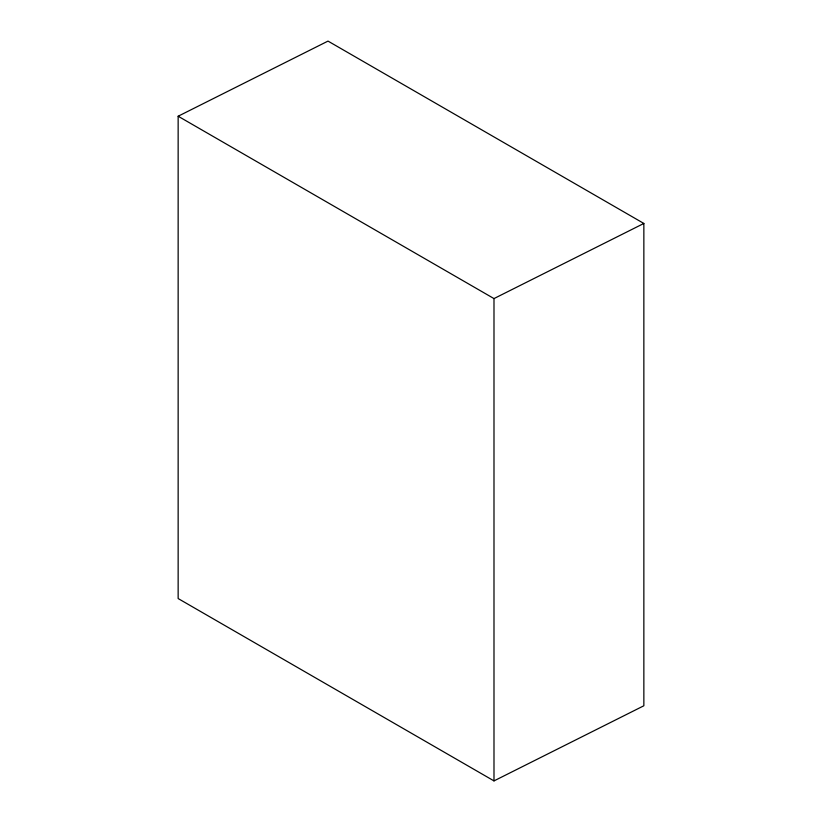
<?xml version="1.0" encoding="UTF-8"?>
<svg xmlns="http://www.w3.org/2000/svg" width="822" height="822" viewBox="0 0 822 822"><rect width="100%" height="100%" fill="white"/><g stroke="black" fill="none" stroke-linecap="round" stroke-linejoin="round"><path stroke-width="1.23" d="M178.148 116.231L328.009 41.1L643.852 223.45L643.852 705.769L493.991 780.9L178.148 598.55L178.148 116.231L493.991 298.581L643.852 223.45M493.991 298.581L493.991 780.9"/></g></svg>
